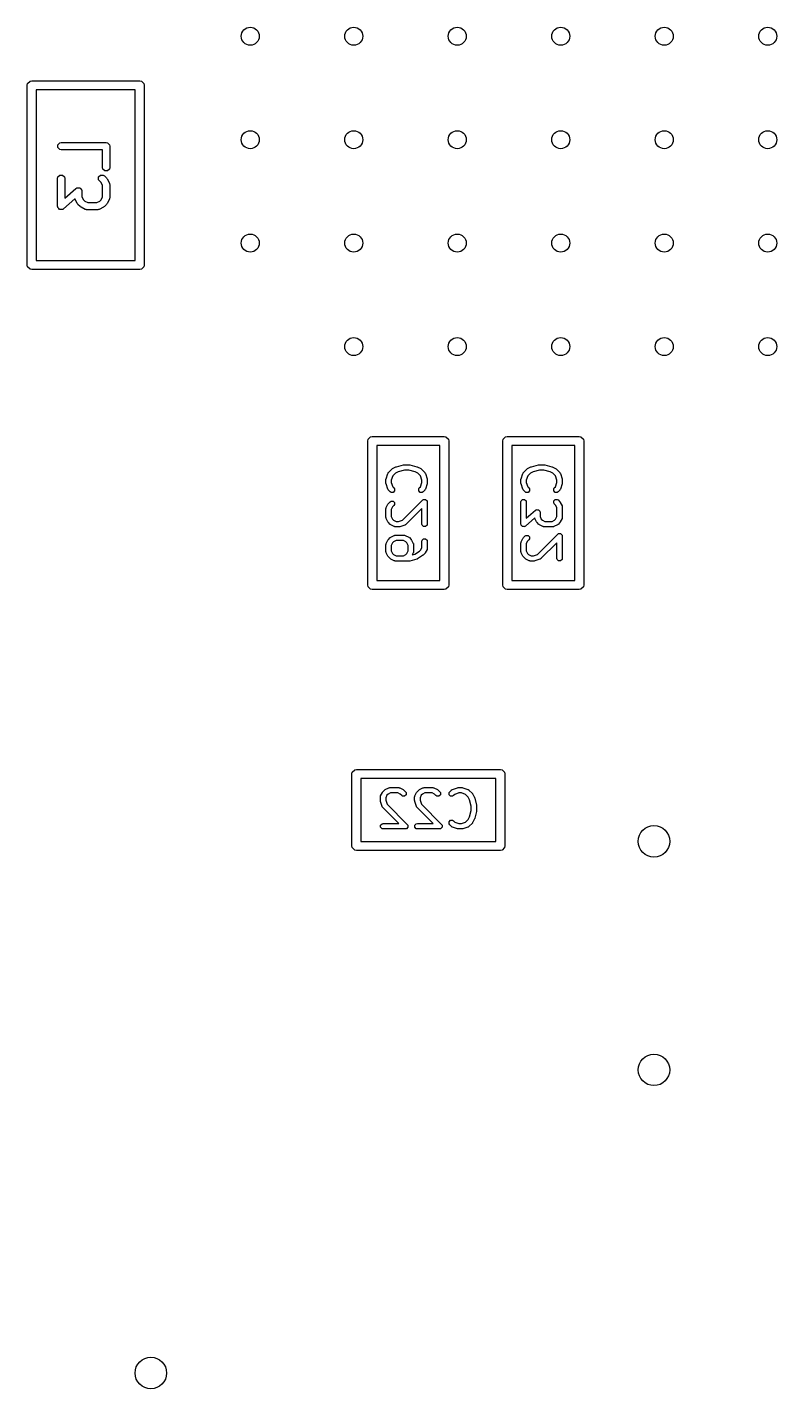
# Model space of a CAD drawing. Extents: x 2.52 to 5.05, y -5.23 to -2.7.
# Drawn here: x 3.416 to 3.744, y -4.592 to -3.996 of the extents above; entities that cross this region are included whole.
import ezdxf

# ---------------------------------------------------------------- set-up
doc = ezdxf.new("R2010")
doc.units = 0
doc.header["$MEASUREMENT"] = 0
doc.layers.add('BLACK', color=7, linetype='CONTINUOUS')

msp = doc.modelspace()

# ---------------------------------------------------------------- linework, layer by layer
at = {"layer": 'BLACK', "linetype": 'CONTINUOUS'}
for p, q in [((3.41601, -4.02143), (3.41616, -4.02068)), ((3.41601, -4.10017), (3.41601, -4.02143)), ((3.41616, -4.02068), (3.41722, -4.01961)), ((3.41722, -4.01961), (3.41798, -4.01946)), ((3.41798, -4.01946), (3.46522, -4.01946)), ((3.46522, -4.01946), (3.46598, -4.01961)), ((3.46598, -4.01961), (3.46704, -4.02068)), ((3.46704, -4.02068), (3.46719, -4.02143)), ((3.46719, -4.02143), (3.46719, -4.10017)), ((3.41995, -4.0234), (3.41995, -4.0982)), ((3.46325, -4.0234), (3.41995, -4.0234)), ((3.46325, -4.0982), (3.46325, -4.0234)), ((3.4294, -4.04754), (3.43026, -4.04669)), ((3.4294, -4.04875), (3.4294, -4.04754)), ((3.43026, -4.0496), (3.4294, -4.04875)), ((3.43026, -4.04669), (3.43086, -4.04657)), ((3.43086, -4.04972), (3.43026, -4.0496)), ((3.43086, -4.04657), (3.45054, -4.04657)), ((3.44897, -4.04972), (3.43086, -4.04972)), ((3.44897, -4.05752), (3.44897, -4.04972)), ((3.45054, -4.04657), (3.45115, -4.04669)), ((3.45115, -4.04669), (3.452, -4.04754)), ((3.452, -4.04754), (3.45212, -4.04815)), ((3.45212, -4.04815), (3.45212, -4.05752)), ((3.44909, -4.05812), (3.44897, -4.05752)), ((3.45212, -4.05752), (3.452, -4.05812)), ((3.42928, -4.06221), (3.4294, -4.0616)), ((3.42928, -4.07439), (3.42928, -4.06221)), ((3.4294, -4.0616), (3.43026, -4.06075)), ((3.43026, -4.06075), (3.43146, -4.06075)), ((3.43146, -4.06075), (3.43231, -4.0616)), ((3.43231, -4.0616), (3.43243, -4.06221)), ((3.43243, -4.06221), (3.43243, -4.07092)), ((3.44721, -4.0616), (3.44807, -4.06075)), ((3.44721, -4.06281), (3.44721, -4.0616)), ((3.44755, -4.06332), (3.44721, -4.06281)), ((3.44831, -4.06408), (3.44755, -4.06332)), ((3.44807, -4.06075), (3.44927, -4.06075)), ((3.44994, -4.05897), (3.44909, -4.05812)), ((3.44927, -4.06075), (3.44978, -4.06109)), ((3.44978, -4.06109), (3.45072, -4.06203)), ((3.45115, -4.05897), (3.44994, -4.05897)), ((3.45072, -4.06203), (3.45086, -4.06224)), ((3.45086, -4.06224), (3.45101, -4.06244)), ((3.45101, -4.06244), (3.45195, -4.06431)), ((3.452, -4.05812), (3.45115, -4.05897)), ((3.43243, -4.07092), (3.43732, -4.06665)), ((3.43732, -4.06665), (3.43771, -4.06642)), ((3.43771, -4.06642), (3.43775, -4.06638)), ((3.43775, -4.06638), (3.43779, -4.06638)), ((3.43779, -4.06638), (3.43785, -4.06634)), ((3.43785, -4.06634), (3.43841, -4.06638)), ((3.43841, -4.06638), (3.43896, -4.06638)), ((3.43896, -4.06638), (3.439, -4.06642)), ((3.439, -4.06642), (3.43905, -4.06642)), ((3.43905, -4.06642), (3.43942, -4.06684)), ((3.43942, -4.06684), (3.43981, -4.06723)), ((3.43981, -4.06723), (3.43983, -4.0673)), ((3.43983, -4.0673), (3.43985, -4.06733)), ((3.43985, -4.06733), (3.43984, -4.06739)), ((3.43984, -4.06739), (3.43993, -4.06783)), ((3.43993, -4.06783), (3.43993, -4.07027)), ((3.44897, -4.06539), (3.44831, -4.06408)), ((3.44897, -4.07027), (3.44897, -4.06539)), ((3.45195, -4.06431), (3.45197, -4.06439)), ((3.45197, -4.06439), (3.452, -4.06442)), ((3.452, -4.06442), (3.45205, -4.06466)), ((3.45205, -4.06466), (3.45211, -4.06491)), ((3.45211, -4.06491), (3.4521, -4.06494)), ((3.4521, -4.06494), (3.45212, -4.06502)), ((3.45212, -4.06502), (3.45212, -4.07064)), ((3.42937, -4.07483), (3.42928, -4.07439)), ((3.42937, -4.0749), (3.42937, -4.07483)), ((3.42939, -4.07492), (3.42937, -4.0749)), ((3.4294, -4.07499), (3.42939, -4.07492)), ((3.42979, -4.07539), (3.4294, -4.07499)), ((3.43016, -4.0758), (3.42979, -4.07539)), ((3.43189, -4.07558), (3.43151, -4.0758)), ((3.43689, -4.0712), (3.43189, -4.07558)), ((3.4369, -4.07125), (3.43689, -4.0712)), ((3.43693, -4.07127), (3.4369, -4.07125)), ((3.43695, -4.07135), (3.43693, -4.07127)), ((3.43789, -4.07322), (3.43695, -4.07135)), ((3.43804, -4.07342), (3.43789, -4.07322)), ((3.43818, -4.07363), (3.43804, -4.07342)), ((3.43912, -4.07457), (3.43818, -4.07363)), ((3.43933, -4.07471), (3.43912, -4.07457)), ((3.43953, -4.07486), (3.43933, -4.07471)), ((3.4414, -4.0758), (3.43953, -4.07486)), ((3.43993, -4.07027), (3.44059, -4.07158)), ((3.44059, -4.07158), (3.44116, -4.07216)), ((3.44116, -4.07216), (3.44248, -4.07282)), ((3.44248, -4.07282), (3.44642, -4.07282)), ((3.44642, -4.07282), (3.44774, -4.07216)), ((3.44937, -4.07486), (3.4475, -4.0758)), ((3.44774, -4.07216), (3.44831, -4.07158)), ((3.44831, -4.07158), (3.44897, -4.07027)), ((3.44957, -4.07471), (3.44937, -4.07486)), ((3.44978, -4.07457), (3.44957, -4.07471)), ((3.45072, -4.07363), (3.44978, -4.07457)), ((3.45086, -4.07342), (3.45072, -4.07363)), ((3.45101, -4.07322), (3.45086, -4.07342)), ((3.45195, -4.07135), (3.45101, -4.07322)), ((3.45197, -4.07127), (3.45195, -4.07135)), ((3.452, -4.07125), (3.45197, -4.07127)), ((3.45205, -4.071), (3.452, -4.07125)), ((3.45211, -4.07075), (3.45205, -4.071)), ((3.45212, -4.07064), (3.4521, -4.07072)), ((3.4521, -4.07072), (3.45211, -4.07075)), ((3.43022, -4.07581), (3.43016, -4.0758)), ((3.43026, -4.07585), (3.43022, -4.07581)), ((3.43081, -4.07585), (3.43026, -4.07585)), ((3.43136, -4.07588), (3.43081, -4.07585)), ((3.43143, -4.07585), (3.43136, -4.07588)), ((3.43146, -4.07585), (3.43143, -4.07585)), ((3.43151, -4.0758), (3.43146, -4.07585)), ((3.44148, -4.07582), (3.4414, -4.0758)), ((3.4415, -4.07585), (3.44148, -4.07582)), ((3.44175, -4.0759), (3.4415, -4.07585)), ((3.44199, -4.07596), (3.44175, -4.0759)), ((3.44203, -4.07595), (3.44199, -4.07596)), ((3.44211, -4.07597), (3.44203, -4.07595)), ((3.44679, -4.07597), (3.44211, -4.07597)), ((3.44687, -4.07595), (3.44679, -4.07597)), ((3.44691, -4.07596), (3.44687, -4.07595)), ((3.44715, -4.0759), (3.44691, -4.07596)), ((3.4474, -4.07585), (3.44715, -4.0759)), ((3.44742, -4.07582), (3.4474, -4.07585)), ((3.4475, -4.0758), (3.44742, -4.07582)), ((3.41995, -4.0982), (3.46325, -4.0982)), ((3.41616, -4.10092), (3.41601, -4.10017)), ((3.41722, -4.10199), (3.41616, -4.10092)), ((3.41798, -4.10214), (3.41722, -4.10199)), ((3.46522, -4.10214), (3.41798, -4.10214)), ((3.46598, -4.10199), (3.46522, -4.10214)), ((3.46704, -4.10092), (3.46598, -4.10199)), ((3.46719, -4.10017), (3.46704, -4.10092)), ((3.56496, -4.17717), (3.56511, -4.17641)), ((3.56511, -4.17641), (3.56618, -4.17535)), ((3.56618, -4.17535), (3.56693, -4.1752)), ((3.56693, -4.1752), (3.59843, -4.1752)), ((3.59843, -4.1752), (3.59918, -4.17535)), ((3.59918, -4.17535), (3.60024, -4.17641)), ((3.60024, -4.17641), (3.60039, -4.17717)), ((3.62402, -4.17717), (3.62417, -4.17641)), ((3.62417, -4.17641), (3.62523, -4.17535)), ((3.62523, -4.17535), (3.62598, -4.1752)), ((3.62598, -4.1752), (3.65748, -4.1752)), ((3.65748, -4.1752), (3.65823, -4.17535)), ((3.65823, -4.17535), (3.6593, -4.17641)), ((3.6593, -4.17641), (3.65945, -4.17717)), ((3.56496, -4.24016), (3.56496, -4.17717)), ((3.5689, -4.17913), (3.5689, -4.23819)), ((3.59646, -4.17913), (3.5689, -4.17913)), ((3.59646, -4.23819), (3.59646, -4.17913)), ((3.60039, -4.17717), (3.60039, -4.24016)), ((3.62402, -4.24016), (3.62402, -4.17717)), ((3.62795, -4.17913), (3.62795, -4.23819)), ((3.65551, -4.17913), (3.62795, -4.17913)), ((3.65551, -4.23819), (3.65551, -4.17913)), ((3.65945, -4.17717), (3.65945, -4.24016)), ((3.57581, -4.18923), (3.57731, -4.18848)), ((3.57731, -4.18848), (3.57744, -4.18845)), ((3.57744, -4.18845), (3.57755, -4.18839)), ((3.57755, -4.18839), (3.58055, -4.18764)), ((3.58055, -4.18764), (3.5807, -4.18764)), ((3.5807, -4.18764), (3.58084, -4.18761)), ((3.58084, -4.18761), (3.58309, -4.18761)), ((3.58309, -4.18761), (3.58323, -4.18764)), ((3.58323, -4.18764), (3.58338, -4.18764)), ((3.58338, -4.18764), (3.58638, -4.18839)), ((3.58638, -4.18839), (3.58649, -4.18845)), ((3.58649, -4.18845), (3.58662, -4.18848)), ((3.58662, -4.18848), (3.58812, -4.18923)), ((3.63487, -4.18923), (3.63637, -4.18848)), ((3.63637, -4.18848), (3.63649, -4.18845)), ((3.63649, -4.18845), (3.63661, -4.18839)), ((3.63661, -4.18839), (3.63961, -4.18764)), ((3.63961, -4.18764), (3.63975, -4.18764)), ((3.63975, -4.18764), (3.6399, -4.18761)), ((3.6399, -4.18761), (3.64215, -4.18761)), ((3.64215, -4.18761), (3.64229, -4.18764)), ((3.64229, -4.18764), (3.64243, -4.18764)), ((3.64243, -4.18764), (3.64543, -4.18839)), ((3.64543, -4.18839), (3.64555, -4.18845)), ((3.64555, -4.18845), (3.64567, -4.18848)), ((3.64567, -4.18848), (3.64717, -4.18923)), ((3.57291, -4.19404), (3.57295, -4.19385)), ((3.57291, -4.19554), (3.57291, -4.19404)), ((3.57295, -4.19385), (3.57297, -4.19366)), ((3.57297, -4.19366), (3.57372, -4.19142)), ((3.57372, -4.19142), (3.57375, -4.19136)), ((3.57375, -4.19134), (3.57386, -4.19118)), ((3.57375, -4.19136), (3.57375, -4.19134)), ((3.57386, -4.19118), (3.57395, -4.19101)), ((3.57395, -4.19101), (3.57397, -4.191)), ((3.57397, -4.191), (3.57401, -4.19095)), ((3.57401, -4.19095), (3.57551, -4.18945)), ((3.57587, -4.19243), (3.57527, -4.19423)), ((3.57527, -4.19423), (3.57527, -4.19535)), ((3.57551, -4.18945), (3.57566, -4.18935)), ((3.57566, -4.18935), (3.57581, -4.18923)), ((3.57704, -4.19126), (3.57587, -4.19243)), ((3.57825, -4.19065), (3.57704, -4.19126)), ((3.58099, -4.18997), (3.57825, -4.19065)), ((3.58295, -4.18997), (3.58099, -4.18997)), ((3.58568, -4.19065), (3.58295, -4.18997)), ((3.58689, -4.19126), (3.58568, -4.19065)), ((3.58806, -4.19243), (3.58689, -4.19126)), ((3.58866, -4.19423), (3.58806, -4.19243)), ((3.58812, -4.18923), (3.58827, -4.18935)), ((3.58827, -4.18935), (3.58843, -4.18945)), ((3.58843, -4.18945), (3.58992, -4.19095)), ((3.58866, -4.19535), (3.58866, -4.19423)), ((3.58992, -4.19095), (3.58996, -4.191)), ((3.58996, -4.191), (3.58998, -4.19101)), ((3.58998, -4.19101), (3.59008, -4.19118)), ((3.59008, -4.19118), (3.59018, -4.19134)), ((3.59018, -4.19134), (3.59018, -4.19136)), ((3.59018, -4.19136), (3.59021, -4.19142)), ((3.59021, -4.19142), (3.59096, -4.19366)), ((3.59096, -4.19366), (3.59098, -4.19385)), ((3.59098, -4.19385), (3.59102, -4.19404)), ((3.59102, -4.19404), (3.59102, -4.19554)), ((3.63197, -4.19404), (3.632, -4.19385)), ((3.63197, -4.19554), (3.63197, -4.19404)), ((3.632, -4.19385), (3.63203, -4.19366)), ((3.63203, -4.19366), (3.63278, -4.19142)), ((3.63278, -4.19142), (3.63281, -4.19136)), ((3.63281, -4.19134), (3.63291, -4.19118)), ((3.63281, -4.19136), (3.63281, -4.19134)), ((3.63291, -4.19118), (3.633, -4.19101)), ((3.633, -4.19101), (3.63303, -4.191)), ((3.63303, -4.191), (3.63306, -4.19095)), ((3.63306, -4.19095), (3.63456, -4.18945)), ((3.63493, -4.19243), (3.63433, -4.19423)), ((3.63433, -4.19423), (3.63433, -4.19535)), ((3.63456, -4.18945), (3.63472, -4.18935)), ((3.63472, -4.18935), (3.63487, -4.18923)), ((3.6361, -4.19126), (3.63493, -4.19243)), ((3.63731, -4.19065), (3.6361, -4.19126)), ((3.64004, -4.18997), (3.63731, -4.19065)), ((3.642, -4.18997), (3.64004, -4.18997)), ((3.64473, -4.19065), (3.642, -4.18997)), ((3.64595, -4.19126), (3.64473, -4.19065)), ((3.64711, -4.19243), (3.64595, -4.19126)), ((3.64771, -4.19423), (3.64711, -4.19243)), ((3.64717, -4.18923), (3.64732, -4.18935)), ((3.64732, -4.18935), (3.64748, -4.18945)), ((3.64748, -4.18945), (3.64898, -4.19095)), ((3.64771, -4.19535), (3.64771, -4.19423)), ((3.64898, -4.19095), (3.64901, -4.191)), ((3.64901, -4.191), (3.64904, -4.19101)), ((3.64904, -4.19101), (3.64913, -4.19118)), ((3.64913, -4.19118), (3.64924, -4.19134)), ((3.64924, -4.19134), (3.64924, -4.19136)), ((3.64924, -4.19136), (3.64927, -4.19142)), ((3.64927, -4.19142), (3.65002, -4.19366)), ((3.65002, -4.19366), (3.65004, -4.19385)), ((3.65004, -4.19385), (3.65008, -4.19404)), ((3.65008, -4.19404), (3.65008, -4.19554)), ((3.57295, -4.19572), (3.57291, -4.19554)), ((3.57297, -4.19591), (3.57295, -4.19572)), ((3.57372, -4.19816), (3.57297, -4.19591)), ((3.57375, -4.19821), (3.57372, -4.19816)), ((3.57375, -4.19824), (3.57375, -4.19821)), ((3.57386, -4.1984), (3.57375, -4.19824)), ((3.57395, -4.19856), (3.57386, -4.1984)), ((3.57397, -4.19857), (3.57395, -4.19856)), ((3.57401, -4.19862), (3.57397, -4.19857)), ((3.57476, -4.19937), (3.57401, -4.19862)), ((3.57514, -4.19963), (3.57476, -4.19937)), ((3.57604, -4.19963), (3.57514, -4.19963)), ((3.57527, -4.19535), (3.57587, -4.19715)), ((3.57587, -4.19715), (3.57643, -4.1977)), ((3.57668, -4.19899), (3.57604, -4.19963)), ((3.57643, -4.1977), (3.57668, -4.19809)), ((3.57668, -4.19809), (3.57668, -4.19899)), ((3.58725, -4.19809), (3.5875, -4.1977)), ((3.58725, -4.19899), (3.58725, -4.19809)), ((3.58789, -4.19963), (3.58725, -4.19899)), ((3.5875, -4.1977), (3.58806, -4.19715)), ((3.58879, -4.19963), (3.58789, -4.19963)), ((3.58806, -4.19715), (3.58866, -4.19535)), ((3.58918, -4.19937), (3.58879, -4.19963)), ((3.58992, -4.19862), (3.58918, -4.19937)), ((3.58996, -4.19857), (3.58992, -4.19862)), ((3.58998, -4.19856), (3.58996, -4.19857)), ((3.59008, -4.1984), (3.58998, -4.19856)), ((3.59018, -4.19824), (3.59008, -4.1984)), ((3.59021, -4.19816), (3.59018, -4.19821)), ((3.59018, -4.19821), (3.59018, -4.19824)), ((3.59096, -4.19591), (3.59021, -4.19816)), ((3.59098, -4.19572), (3.59096, -4.19591)), ((3.59102, -4.19554), (3.59098, -4.19572)), ((3.632, -4.19572), (3.63197, -4.19554)), ((3.63203, -4.19591), (3.632, -4.19572)), ((3.63278, -4.19816), (3.63203, -4.19591)), ((3.63281, -4.19821), (3.63278, -4.19816)), ((3.63281, -4.19824), (3.63281, -4.19821)), ((3.63291, -4.1984), (3.63281, -4.19824)), ((3.633, -4.19856), (3.63291, -4.1984)), ((3.63303, -4.19857), (3.633, -4.19856)), ((3.63306, -4.19862), (3.63303, -4.19857)), ((3.63381, -4.19937), (3.63306, -4.19862)), ((3.63419, -4.19963), (3.63381, -4.19937)), ((3.6351, -4.19963), (3.63419, -4.19963)), ((3.63433, -4.19535), (3.63493, -4.19715)), ((3.63493, -4.19715), (3.63548, -4.1977)), ((3.63574, -4.19899), (3.6351, -4.19963)), ((3.63548, -4.1977), (3.63574, -4.19809)), ((3.63574, -4.19809), (3.63574, -4.19899)), ((3.6463, -4.19809), (3.64656, -4.1977)), ((3.6463, -4.19899), (3.6463, -4.19809)), ((3.64694, -4.19963), (3.6463, -4.19899)), ((3.64656, -4.1977), (3.64711, -4.19715)), ((3.64785, -4.19963), (3.64694, -4.19963)), ((3.64711, -4.19715), (3.64771, -4.19535)), ((3.64823, -4.19937), (3.64785, -4.19963)), ((3.64898, -4.19862), (3.64823, -4.19937)), ((3.64901, -4.19857), (3.64898, -4.19862)), ((3.64904, -4.19856), (3.64901, -4.19857)), ((3.64913, -4.1984), (3.64904, -4.19856)), ((3.64924, -4.19824), (3.64913, -4.1984)), ((3.64927, -4.19816), (3.64924, -4.19821)), ((3.64924, -4.19821), (3.64924, -4.19824)), ((3.65002, -4.19591), (3.64927, -4.19816)), ((3.65004, -4.19572), (3.65002, -4.19591)), ((3.65008, -4.19554), (3.65004, -4.19572)), ((3.57291, -4.2067), (3.57296, -4.20652)), ((3.57292, -4.20673), (3.57291, -4.2067)), ((3.57291, -4.20679), (3.57292, -4.20673)), ((3.57291, -4.21054), (3.57291, -4.20679)), ((3.57296, -4.20652), (3.573, -4.20633)), ((3.573, -4.20633), (3.57302, -4.20632)), ((3.57302, -4.20632), (3.57304, -4.20626)), ((3.57304, -4.20626), (3.57379, -4.20476)), ((3.57379, -4.20476), (3.5739, -4.20461)), ((3.5739, -4.20461), (3.57401, -4.20445)), ((3.57401, -4.20445), (3.57476, -4.2037)), ((3.57476, -4.2037), (3.57514, -4.20345)), ((3.57514, -4.20345), (3.57604, -4.20345)), ((3.57581, -4.20599), (3.57527, -4.20707)), ((3.57643, -4.20537), (3.57581, -4.20599)), ((3.57604, -4.20345), (3.57668, -4.20408)), ((3.57668, -4.20499), (3.57643, -4.20537)), ((3.57668, -4.20408), (3.57668, -4.20499)), ((3.5802, -4.21175), (3.589, -4.20295)), ((3.58866, -4.20664), (3.58168, -4.21362)), ((3.58866, -4.21354), (3.58866, -4.20664)), ((3.589, -4.20295), (3.58939, -4.2027)), ((3.58939, -4.2027), (3.58939, -4.2027)), ((3.58939, -4.2027), (3.58939, -4.2027)), ((3.58939, -4.2027), (3.59029, -4.2027)), ((3.59029, -4.2027), (3.59093, -4.20334)), ((3.59029, -4.2027), (3.59029, -4.2027)), ((3.59093, -4.20334), (3.59102, -4.20379)), ((3.59102, -4.20379), (3.59102, -4.21354)), ((3.63197, -4.20379), (3.63206, -4.20334)), ((3.63197, -4.21354), (3.63197, -4.20379)), ((3.63206, -4.20334), (3.63269, -4.2027)), ((3.63269, -4.2027), (3.6336, -4.2027)), ((3.6336, -4.2027), (3.63424, -4.20334)), ((3.63424, -4.20334), (3.63433, -4.20379)), ((3.63433, -4.20379), (3.63433, -4.21093)), ((3.6463, -4.20334), (3.64694, -4.2027)), ((3.6463, -4.20424), (3.6463, -4.20334)), ((3.64656, -4.20462), (3.6463, -4.20424)), ((3.64717, -4.20524), (3.64656, -4.20462)), ((3.64694, -4.2027), (3.64785, -4.2027)), ((3.64771, -4.20632), (3.64717, -4.20524)), ((3.64771, -4.21026), (3.64771, -4.20632)), ((3.64785, -4.2027), (3.64823, -4.20295)), ((3.64823, -4.20295), (3.64898, -4.2037)), ((3.64898, -4.2037), (3.64909, -4.20386)), ((3.64909, -4.20386), (3.6492, -4.20401)), ((3.6492, -4.20401), (3.64995, -4.20551)), ((3.64995, -4.20551), (3.64997, -4.20557)), ((3.64997, -4.20557), (3.64999, -4.20558)), ((3.64999, -4.20558), (3.65002, -4.20577)), ((3.65002, -4.20577), (3.65007, -4.20595)), ((3.65007, -4.20595), (3.65006, -4.20598)), ((3.65006, -4.20598), (3.65008, -4.20604)), ((3.65008, -4.20604), (3.65008, -4.21054)), ((3.57292, -4.21059), (3.57291, -4.21054)), ((3.57291, -4.21062), (3.57292, -4.21059)), ((3.57296, -4.2108), (3.57291, -4.21062)), ((3.573, -4.21099), (3.57296, -4.2108)), ((3.57302, -4.21101), (3.573, -4.21099)), ((3.57304, -4.21106), (3.57302, -4.21101)), ((3.57379, -4.21256), (3.57304, -4.21106)), ((3.5739, -4.21271), (3.57379, -4.21256)), ((3.57401, -4.21287), (3.5739, -4.21271)), ((3.57527, -4.20707), (3.57527, -4.21026)), ((3.57527, -4.21026), (3.57581, -4.21134)), ((3.57581, -4.21134), (3.57629, -4.21182)), ((3.57629, -4.21182), (3.57737, -4.21235)), ((3.57737, -4.21235), (3.5784, -4.21235)), ((3.5784, -4.21235), (3.5802, -4.21175)), ((3.63802, -4.21084), (3.63392, -4.21442)), ((3.63433, -4.21093), (3.63837, -4.2074)), ((3.63805, -4.21099), (3.63802, -4.21084)), ((3.63807, -4.21101), (3.63805, -4.21099)), ((3.63809, -4.21106), (3.63807, -4.21101)), ((3.63884, -4.21256), (3.63809, -4.21106)), ((3.63837, -4.2074), (3.63866, -4.20723)), ((3.63866, -4.20723), (3.63869, -4.2072)), ((3.63869, -4.2072), (3.63872, -4.2072)), ((3.63872, -4.2072), (3.63877, -4.20717)), ((3.63877, -4.20717), (3.63918, -4.2072)), ((3.63896, -4.21271), (3.63884, -4.21256)), ((3.63906, -4.21287), (3.63896, -4.21271)), ((3.63918, -4.2072), (3.6396, -4.2072)), ((3.6396, -4.2072), (3.63963, -4.20722)), ((3.63963, -4.20722), (3.63967, -4.20723)), ((3.63967, -4.20723), (3.63994, -4.20754)), ((3.63994, -4.20754), (3.64024, -4.20783)), ((3.64024, -4.20783), (3.64025, -4.20789)), ((3.64025, -4.20789), (3.64026, -4.20791)), ((3.64026, -4.20791), (3.64026, -4.20796)), ((3.64026, -4.20796), (3.64033, -4.20829)), ((3.64033, -4.20829), (3.64033, -4.21026)), ((3.64033, -4.21026), (3.64087, -4.21134)), ((3.64087, -4.21134), (3.64135, -4.21182)), ((3.64135, -4.21182), (3.64242, -4.21235)), ((3.64242, -4.21235), (3.64562, -4.21235)), ((3.64562, -4.21235), (3.6467, -4.21182)), ((3.6467, -4.21182), (3.64717, -4.21134)), ((3.64717, -4.21134), (3.64771, -4.21026)), ((3.64909, -4.21271), (3.64898, -4.21287)), ((3.6492, -4.21256), (3.64909, -4.21271)), ((3.64995, -4.21106), (3.6492, -4.21256)), ((3.64997, -4.21101), (3.64995, -4.21106)), ((3.64999, -4.21099), (3.64997, -4.21101)), ((3.65002, -4.2108), (3.64999, -4.21099)), ((3.65007, -4.21062), (3.65002, -4.2108)), ((3.65008, -4.21054), (3.65006, -4.21059)), ((3.65006, -4.21059), (3.65007, -4.21062)), ((3.57476, -4.21362), (3.57401, -4.21287)), ((3.57491, -4.21373), (3.57476, -4.21362)), ((3.57506, -4.21384), (3.57491, -4.21373)), ((3.57656, -4.21459), (3.57506, -4.21384)), ((3.57506, -4.21923), (3.57656, -4.21848)), ((3.57662, -4.21461), (3.57656, -4.21459)), ((3.57656, -4.21848), (3.57662, -4.21846)), ((3.57664, -4.21463), (3.57662, -4.21461)), ((3.57662, -4.21846), (3.57664, -4.21844)), ((3.57683, -4.21466), (3.57664, -4.21463)), ((3.57664, -4.21844), (3.57682, -4.21841)), ((3.57682, -4.21841), (3.57701, -4.21836)), ((3.57701, -4.21471), (3.57683, -4.21466)), ((3.57703, -4.21471), (3.57701, -4.21471)), ((3.57701, -4.21836), (3.57703, -4.21837)), ((3.57709, -4.21472), (3.57703, -4.21471)), ((3.57703, -4.21837), (3.57709, -4.21835)), ((3.57859, -4.21472), (3.57709, -4.21472)), ((3.57709, -4.21835), (3.58084, -4.21835)), ((3.57878, -4.21468), (3.57859, -4.21472)), ((3.57896, -4.21466), (3.57878, -4.21468)), ((3.58121, -4.21391), (3.57896, -4.21466)), ((3.58084, -4.21835), (3.5809, -4.21837)), ((3.5809, -4.21837), (3.58092, -4.21836)), ((3.58092, -4.21836), (3.58111, -4.21841)), ((3.58111, -4.21841), (3.58129, -4.21844)), ((3.58127, -4.21388), (3.58121, -4.21391)), ((3.58129, -4.21388), (3.58127, -4.21388)), ((3.58145, -4.21377), (3.58129, -4.21388)), ((3.58129, -4.21844), (3.58131, -4.21846)), ((3.58131, -4.21846), (3.58137, -4.21848)), ((3.58137, -4.21848), (3.58287, -4.21923)), ((3.58161, -4.21368), (3.58145, -4.21377)), ((3.58163, -4.21365), (3.58161, -4.21368)), ((3.58168, -4.21362), (3.58163, -4.21365)), ((3.58875, -4.21399), (3.58866, -4.21354)), ((3.58939, -4.21463), (3.58875, -4.21399)), ((3.59029, -4.21463), (3.58939, -4.21463)), ((3.59093, -4.21399), (3.59029, -4.21463)), ((3.59102, -4.21354), (3.59093, -4.21399)), ((3.63203, -4.21387), (3.63197, -4.21354)), ((3.63203, -4.21391), (3.63203, -4.21387)), ((3.63204, -4.21393), (3.63203, -4.21391)), ((3.63206, -4.21399), (3.63204, -4.21393)), ((3.63235, -4.21428), (3.63206, -4.21399)), ((3.63262, -4.21459), (3.63235, -4.21428)), ((3.63266, -4.2146), (3.63262, -4.21459)), ((3.63269, -4.21463), (3.63266, -4.2146)), ((3.63311, -4.21463), (3.63269, -4.21463)), ((3.63306, -4.21945), (3.63381, -4.2187)), ((3.63353, -4.21465), (3.63311, -4.21463)), ((3.63357, -4.21463), (3.63353, -4.21465)), ((3.6336, -4.21463), (3.63357, -4.21463)), ((3.63363, -4.21459), (3.6336, -4.21463)), ((3.63392, -4.21442), (3.63363, -4.21459)), ((3.63381, -4.2187), (3.63419, -4.21844)), ((3.63419, -4.21844), (3.6351, -4.21844)), ((3.6351, -4.21844), (3.63574, -4.21908)), ((3.63981, -4.21362), (3.63906, -4.21287)), ((3.63926, -4.22675), (3.64806, -4.21795)), ((3.63997, -4.21373), (3.63981, -4.21362)), ((3.64012, -4.21384), (3.63997, -4.21373)), ((3.64162, -4.21459), (3.64012, -4.21384)), ((3.64167, -4.21461), (3.64162, -4.21459)), ((3.64169, -4.21463), (3.64167, -4.21461)), ((3.64188, -4.21466), (3.64169, -4.21463)), ((3.64206, -4.21471), (3.64188, -4.21466)), ((3.64209, -4.21471), (3.64206, -4.21471)), ((3.64215, -4.21472), (3.64209, -4.21471)), ((3.6459, -4.21472), (3.64215, -4.21472)), ((3.64595, -4.21471), (3.6459, -4.21472)), ((3.64598, -4.21471), (3.64595, -4.21471)), ((3.64616, -4.21466), (3.64598, -4.21471)), ((3.64635, -4.21463), (3.64616, -4.21466)), ((3.64637, -4.21461), (3.64635, -4.21463)), ((3.64642, -4.21459), (3.64637, -4.21461)), ((3.64792, -4.21384), (3.64642, -4.21459)), ((3.64807, -4.21373), (3.64792, -4.21384)), ((3.64806, -4.21795), (3.64844, -4.21769)), ((3.64823, -4.21362), (3.64807, -4.21373)), ((3.64898, -4.21287), (3.64823, -4.21362)), ((3.64844, -4.21769), (3.64844, -4.21769)), ((3.64844, -4.21769), (3.64844, -4.21769)), ((3.64844, -4.21769), (3.64935, -4.21769)), ((3.64935, -4.21769), (3.64999, -4.21833)), ((3.64935, -4.21769), (3.64935, -4.21769)), ((3.64999, -4.21833), (3.65008, -4.21879)), ((3.57291, -4.22245), (3.57296, -4.22227)), ((3.57292, -4.22248), (3.57291, -4.22245)), ((3.57291, -4.22253), (3.57292, -4.22248)), ((3.57291, -4.22553), (3.57291, -4.22253)), ((3.57296, -4.22227), (3.573, -4.22208)), ((3.573, -4.22208), (3.57302, -4.22206)), ((3.57302, -4.22206), (3.57304, -4.22201)), ((3.57304, -4.22201), (3.57379, -4.22051)), ((3.57379, -4.22051), (3.5739, -4.22036)), ((3.5739, -4.22036), (3.57401, -4.2202)), ((3.57401, -4.2202), (3.57476, -4.21945)), ((3.57476, -4.21945), (3.57491, -4.21934)), ((3.57491, -4.21934), (3.57506, -4.21923)), ((3.57581, -4.22173), (3.57527, -4.22281)), ((3.57527, -4.22281), (3.57527, -4.22526)), ((3.57629, -4.22126), (3.57581, -4.22173)), ((3.57737, -4.22072), (3.57629, -4.22126)), ((3.58056, -4.22072), (3.57737, -4.22072)), ((3.58164, -4.22126), (3.58056, -4.22072)), ((3.58212, -4.22173), (3.58164, -4.22126)), ((3.58266, -4.22281), (3.58212, -4.22173)), ((3.58266, -4.22526), (3.58266, -4.22281)), ((3.58287, -4.21923), (3.58302, -4.21934)), ((3.58302, -4.21934), (3.58318, -4.21945)), ((3.58318, -4.21945), (3.58393, -4.2202)), ((3.58393, -4.2202), (3.58403, -4.22036)), ((3.58403, -4.22036), (3.58415, -4.22051)), ((3.58415, -4.22051), (3.5849, -4.22201)), ((3.5849, -4.22201), (3.58491, -4.22206)), ((3.58491, -4.22206), (3.58493, -4.22208)), ((3.58493, -4.22208), (3.58497, -4.22227)), ((3.58497, -4.22227), (3.58502, -4.22245)), ((3.58502, -4.22245), (3.58501, -4.22248)), ((3.58501, -4.22248), (3.58502, -4.22253)), ((3.58502, -4.22253), (3.58502, -4.22553)), ((3.58812, -4.22483), (3.58866, -4.22376)), ((3.58866, -4.22103), (3.58875, -4.22058)), ((3.58866, -4.22376), (3.58866, -4.22103)), ((3.58875, -4.22058), (3.58939, -4.21994)), ((3.58939, -4.21994), (3.59029, -4.21994)), ((3.5909, -4.22456), (3.59015, -4.22606)), ((3.59029, -4.21994), (3.59093, -4.22058)), ((3.59091, -4.22451), (3.5909, -4.22456)), ((3.59093, -4.22449), (3.59091, -4.22451)), ((3.59093, -4.22058), (3.59102, -4.22103)), ((3.59097, -4.2243), (3.59093, -4.22449)), ((3.59102, -4.22412), (3.59097, -4.2243)), ((3.59102, -4.22403), (3.59101, -4.22409)), ((3.59101, -4.22409), (3.59102, -4.22412)), ((3.59102, -4.22103), (3.59102, -4.22403)), ((3.63197, -4.2217), (3.63202, -4.22152)), ((3.63198, -4.22173), (3.63197, -4.2217)), ((3.63197, -4.22178), (3.63198, -4.22173)), ((3.63197, -4.22553), (3.63197, -4.22178)), ((3.63202, -4.22152), (3.63206, -4.22133)), ((3.63206, -4.22133), (3.63207, -4.22131)), ((3.63207, -4.22131), (3.63209, -4.22126)), ((3.63209, -4.22126), (3.63284, -4.21976)), ((3.63284, -4.21976), (3.63296, -4.21961)), ((3.63296, -4.21961), (3.63306, -4.21945)), ((3.63487, -4.22098), (3.63433, -4.22206)), ((3.63433, -4.22206), (3.63433, -4.22526)), ((3.63548, -4.22037), (3.63487, -4.22098)), ((3.63574, -4.21999), (3.63548, -4.22037)), ((3.63574, -4.21908), (3.63574, -4.21999)), ((3.64771, -4.22164), (3.64073, -4.22862)), ((3.64771, -4.22853), (3.64771, -4.22164)), ((3.65008, -4.21879), (3.65008, -4.22853)), ((3.57292, -4.22559), (3.57291, -4.22553)), ((3.57291, -4.22562), (3.57292, -4.22559)), ((3.57296, -4.2258), (3.57291, -4.22562)), ((3.573, -4.22599), (3.57296, -4.2258)), ((3.57302, -4.22601), (3.573, -4.22599)), ((3.57304, -4.22606), (3.57302, -4.22601)), ((3.57379, -4.22756), (3.57304, -4.22606)), ((3.5739, -4.22771), (3.57379, -4.22756)), ((3.57401, -4.22787), (3.5739, -4.22771)), ((3.57476, -4.22862), (3.57401, -4.22787)), ((3.57491, -4.22872), (3.57476, -4.22862)), ((3.57506, -4.22884), (3.57491, -4.22872)), ((3.57656, -4.22959), (3.57506, -4.22884)), ((3.57527, -4.22526), (3.57581, -4.22633)), ((3.57581, -4.22633), (3.57629, -4.22681)), ((3.57629, -4.22681), (3.57737, -4.22735)), ((3.57662, -4.22961), (3.57656, -4.22959)), ((3.57664, -4.22963), (3.57662, -4.22961)), ((3.57683, -4.22966), (3.57664, -4.22963)), ((3.57701, -4.22971), (3.57683, -4.22966)), ((3.57703, -4.2297), (3.57701, -4.22971)), ((3.57709, -4.22971), (3.57703, -4.2297)), ((3.58309, -4.22971), (3.57709, -4.22971)), ((3.57737, -4.22735), (3.58056, -4.22735)), ((3.58056, -4.22735), (3.58164, -4.22681)), ((3.58164, -4.22681), (3.58212, -4.22633)), ((3.58212, -4.22633), (3.58266, -4.22526)), ((3.58323, -4.22969), (3.58309, -4.22971)), ((3.58338, -4.22968), (3.58323, -4.22969)), ((3.58638, -4.22893), (3.58338, -4.22968)), ((3.5849, -4.22606), (3.58444, -4.22698)), ((3.58444, -4.22698), (3.58561, -4.22669)), ((3.58491, -4.22601), (3.5849, -4.22606)), ((3.58493, -4.22599), (3.58491, -4.22601)), ((3.58497, -4.2258), (3.58493, -4.22599)), ((3.58502, -4.22562), (3.58497, -4.2258)), ((3.58502, -4.22553), (3.58501, -4.22559)), ((3.58501, -4.22559), (3.58502, -4.22562)), ((3.58561, -4.22669), (3.58759, -4.22537)), ((3.58656, -4.22884), (3.58638, -4.22893)), ((3.58675, -4.22877), (3.58656, -4.22884)), ((3.58899, -4.22727), (3.58675, -4.22877)), ((3.58759, -4.22537), (3.58812, -4.22483)), ((3.58908, -4.22718), (3.58899, -4.22727)), ((3.58918, -4.22712), (3.58908, -4.22718)), ((3.58992, -4.22637), (3.58918, -4.22712)), ((3.59003, -4.22621), (3.58992, -4.22637)), ((3.59015, -4.22606), (3.59003, -4.22621)), ((3.63198, -4.22559), (3.63197, -4.22553)), ((3.63197, -4.22562), (3.63198, -4.22559)), ((3.63202, -4.2258), (3.63197, -4.22562)), ((3.63206, -4.22599), (3.63202, -4.2258)), ((3.63207, -4.22601), (3.63206, -4.22599)), ((3.63209, -4.22606), (3.63207, -4.22601)), ((3.63284, -4.22756), (3.63209, -4.22606)), ((3.63296, -4.22771), (3.63284, -4.22756)), ((3.63306, -4.22787), (3.63296, -4.22771)), ((3.63381, -4.22862), (3.63306, -4.22787)), ((3.63397, -4.22872), (3.63381, -4.22862)), ((3.63412, -4.22884), (3.63397, -4.22872)), ((3.63562, -4.22959), (3.63412, -4.22884)), ((3.63433, -4.22526), (3.63487, -4.22633)), ((3.63487, -4.22633), (3.63535, -4.22681)), ((3.63535, -4.22681), (3.63643, -4.22735)), ((3.63568, -4.22961), (3.63562, -4.22959)), ((3.63569, -4.22963), (3.63568, -4.22961)), ((3.63588, -4.22966), (3.63569, -4.22963)), ((3.63606, -4.22971), (3.63588, -4.22966)), ((3.63609, -4.2297), (3.63606, -4.22971)), ((3.63615, -4.22971), (3.63609, -4.2297)), ((3.63765, -4.22971), (3.63615, -4.22971)), ((3.63643, -4.22735), (3.63745, -4.22735)), ((3.63745, -4.22735), (3.63926, -4.22675)), ((3.63783, -4.22968), (3.63765, -4.22971)), ((3.63802, -4.22965), (3.63783, -4.22968)), ((3.64027, -4.2289), (3.63802, -4.22965)), ((3.64032, -4.22888), (3.64027, -4.2289)), ((3.64035, -4.22888), (3.64032, -4.22888)), ((3.64051, -4.22877), (3.64035, -4.22888)), ((3.64067, -4.22868), (3.64051, -4.22877)), ((3.64068, -4.22865), (3.64067, -4.22868)), ((3.64073, -4.22862), (3.64068, -4.22865)), ((3.6478, -4.22899), (3.64771, -4.22853)), ((3.64844, -4.22963), (3.6478, -4.22899)), ((3.64935, -4.22963), (3.64844, -4.22963)), ((3.64999, -4.22899), (3.64935, -4.22963)), ((3.65008, -4.22853), (3.64999, -4.22899)), ((3.56511, -4.24091), (3.56496, -4.24016)), ((3.56618, -4.24198), (3.56511, -4.24091)), ((3.56693, -4.24213), (3.56618, -4.24198)), ((3.59843, -4.24213), (3.56693, -4.24213)), ((3.5689, -4.23819), (3.59646, -4.23819)), ((3.59918, -4.24198), (3.59843, -4.24213)), ((3.60024, -4.24091), (3.59918, -4.24198)), ((3.60039, -4.24016), (3.60024, -4.24091)), ((3.62417, -4.24091), (3.62402, -4.24016)), ((3.62523, -4.24198), (3.62417, -4.24091)), ((3.62598, -4.24213), (3.62523, -4.24198)), ((3.65748, -4.24213), (3.62598, -4.24213)), ((3.62795, -4.23819), (3.65551, -4.23819)), ((3.65823, -4.24198), (3.65748, -4.24213)), ((3.6593, -4.24091), (3.65823, -4.24198)), ((3.65945, -4.24016), (3.6593, -4.24091)), ((3.55807, -4.32283), (3.55822, -4.32208)), ((3.55807, -4.35433), (3.55807, -4.32283)), ((3.55822, -4.32208), (3.55929, -4.32102)), ((3.55929, -4.32102), (3.56004, -4.32087)), ((3.56004, -4.32087), (3.62303, -4.32087)), ((3.56201, -4.3248), (3.56201, -4.35236)), ((3.62106, -4.3248), (3.56201, -4.3248)), ((3.62106, -4.35236), (3.62106, -4.3248)), ((3.62303, -4.32087), (3.62378, -4.32102)), ((3.62378, -4.32102), (3.62485, -4.32208)), ((3.62485, -4.32208), (3.625, -4.32283)), ((3.625, -4.32283), (3.625, -4.35433)), ((3.57061, -4.33247), (3.57136, -4.33097)), ((3.57136, -4.33097), (3.57147, -4.33082)), ((3.57147, -4.33082), (3.57158, -4.33066)), ((3.57158, -4.33066), (3.57233, -4.32991)), ((3.57233, -4.32991), (3.57248, -4.32981)), ((3.57248, -4.32981), (3.57263, -4.32969)), ((3.57263, -4.32969), (3.57413, -4.32894)), ((3.57386, -4.33172), (3.57338, -4.3322)), ((3.57494, -4.33118), (3.57386, -4.33172)), ((3.57413, -4.32894), (3.57419, -4.32893)), ((3.57419, -4.32893), (3.57421, -4.32891)), ((3.57421, -4.32891), (3.5744, -4.32887)), ((3.5744, -4.32887), (3.57458, -4.32882)), ((3.57458, -4.32882), (3.5746, -4.32883)), ((3.5746, -4.32883), (3.57466, -4.32882)), ((3.57466, -4.32882), (3.57841, -4.32882)), ((3.57813, -4.33118), (3.57494, -4.33118)), ((3.57921, -4.33172), (3.57813, -4.33118)), ((3.57841, -4.32882), (3.57847, -4.32883)), ((3.57847, -4.32883), (3.5785, -4.32882)), ((3.5785, -4.32882), (3.57868, -4.32887)), ((3.57868, -4.32887), (3.57886, -4.32891)), ((3.57886, -4.32891), (3.57888, -4.32893)), ((3.57888, -4.32893), (3.57894, -4.32894)), ((3.57894, -4.32894), (3.58044, -4.32969)), ((3.57983, -4.33233), (3.57921, -4.33172)), ((3.58044, -4.32969), (3.58059, -4.32981)), ((3.58059, -4.32981), (3.58075, -4.32991)), ((3.58075, -4.32991), (3.5815, -4.33066)), ((3.5815, -4.33066), (3.58175, -4.33104)), ((3.58175, -4.33104), (3.58175, -4.33195)), ((3.5856, -4.33247), (3.58635, -4.33097)), ((3.58635, -4.33097), (3.58647, -4.33082)), ((3.58647, -4.33082), (3.58658, -4.33066)), ((3.58658, -4.33066), (3.58733, -4.32991)), ((3.58733, -4.32991), (3.58748, -4.32981)), ((3.58748, -4.32981), (3.58763, -4.32969)), ((3.58763, -4.32969), (3.58913, -4.32894)), ((3.58886, -4.33172), (3.58838, -4.3322)), ((3.58994, -4.33118), (3.58886, -4.33172)), ((3.58913, -4.32894), (3.58919, -4.32893)), ((3.58919, -4.32893), (3.58921, -4.32891)), ((3.58921, -4.32891), (3.58939, -4.32887)), ((3.58939, -4.32887), (3.58958, -4.32882)), ((3.58958, -4.32882), (3.5896, -4.32883)), ((3.5896, -4.32883), (3.58966, -4.32882)), ((3.58966, -4.32882), (3.59341, -4.32882)), ((3.59313, -4.33118), (3.58994, -4.33118)), ((3.59421, -4.33172), (3.59313, -4.33118)), ((3.59341, -4.32882), (3.59347, -4.32883)), ((3.59347, -4.32883), (3.59349, -4.32882)), ((3.59349, -4.32882), (3.59368, -4.32887)), ((3.59368, -4.32887), (3.59386, -4.32891)), ((3.59386, -4.32891), (3.59388, -4.32893)), ((3.59388, -4.32893), (3.59394, -4.32894)), ((3.59394, -4.32894), (3.59544, -4.32969)), ((3.59482, -4.33233), (3.59421, -4.33172)), ((3.59544, -4.32969), (3.59559, -4.32981)), ((3.59559, -4.32981), (3.59575, -4.32991)), ((3.59575, -4.32991), (3.59649, -4.33066)), ((3.59649, -4.33066), (3.59675, -4.33104)), ((3.59675, -4.33104), (3.59675, -4.33195)), ((3.60057, -4.33104), (3.60082, -4.33066)), ((3.60057, -4.33195), (3.60057, -4.33104)), ((3.60082, -4.33066), (3.60157, -4.32991)), ((3.60157, -4.32991), (3.60162, -4.32988)), ((3.60162, -4.32988), (3.60164, -4.32985)), ((3.60164, -4.32985), (3.6018, -4.32976)), ((3.6018, -4.32976), (3.60196, -4.32966)), ((3.60196, -4.32966), (3.60198, -4.32966)), ((3.60198, -4.32966), (3.60204, -4.32963)), ((3.60204, -4.32963), (3.60429, -4.32888)), ((3.60305, -4.33178), (3.60249, -4.33233)), ((3.60485, -4.33118), (3.60305, -4.33178)), ((3.60429, -4.32888), (3.60447, -4.32885)), ((3.60447, -4.32885), (3.60466, -4.32882)), ((3.60466, -4.32882), (3.60616, -4.32882)), ((3.60597, -4.33118), (3.60485, -4.33118)), ((3.60777, -4.33178), (3.60597, -4.33118)), ((3.60616, -4.32882), (3.60634, -4.32885)), ((3.60634, -4.32885), (3.60653, -4.32888)), ((3.60653, -4.32888), (3.60878, -4.32963)), ((3.60894, -4.33295), (3.60777, -4.33178)), ((3.60878, -4.32963), (3.60883, -4.32966)), ((3.60883, -4.32966), (3.60886, -4.32966)), ((3.60886, -4.32966), (3.60902, -4.32976)), ((3.60902, -4.32976), (3.60918, -4.32985)), ((3.60918, -4.32985), (3.60919, -4.32988)), ((3.60919, -4.32988), (3.60924, -4.32991)), ((3.60924, -4.32991), (3.61074, -4.33141)), ((3.61074, -4.33141), (3.61085, -4.33157)), ((3.61085, -4.33157), (3.61096, -4.33172)), ((3.61096, -4.33172), (3.61171, -4.33322)), ((3.57048, -4.33291), (3.57053, -4.33273)), ((3.57049, -4.33294), (3.57048, -4.33291)), ((3.57048, -4.333), (3.57049, -4.33294)), ((3.57048, -4.3345), (3.57048, -4.333)), ((3.57052, -4.33468), (3.57048, -4.3345)), ((3.57054, -4.33487), (3.57052, -4.33468)), ((3.57053, -4.33273), (3.57057, -4.33254)), ((3.57129, -4.33712), (3.57054, -4.33487)), ((3.57057, -4.33254), (3.57059, -4.33253)), ((3.57059, -4.33253), (3.57061, -4.33247)), ((3.57132, -4.33717), (3.57129, -4.33712)), ((3.57132, -4.3372), (3.57132, -4.33717)), ((3.57143, -4.33736), (3.57132, -4.3372)), ((3.57152, -4.33752), (3.57143, -4.33736)), ((3.57154, -4.33753), (3.57152, -4.33752)), ((3.57158, -4.33758), (3.57154, -4.33753)), ((3.57856, -4.34456), (3.57158, -4.33758)), ((3.57338, -4.3322), (3.57284, -4.33328)), ((3.57284, -4.33328), (3.57284, -4.3343)), ((3.57284, -4.3343), (3.57345, -4.33611)), ((3.57345, -4.33611), (3.58225, -4.34491)), ((3.58021, -4.33259), (3.57983, -4.33233)), ((3.58111, -4.33259), (3.58021, -4.33259)), ((3.58175, -4.33195), (3.58111, -4.33259)), ((3.58548, -4.33291), (3.58553, -4.33273)), ((3.58549, -4.33294), (3.58548, -4.33291)), ((3.58548, -4.333), (3.58549, -4.33294)), ((3.58548, -4.3345), (3.58548, -4.333)), ((3.58552, -4.33468), (3.58548, -4.3345)), ((3.58554, -4.33487), (3.58552, -4.33468)), ((3.58553, -4.33273), (3.58557, -4.33254)), ((3.58629, -4.33712), (3.58554, -4.33487)), ((3.58557, -4.33254), (3.58559, -4.33253)), ((3.58559, -4.33253), (3.5856, -4.33247)), ((3.58632, -4.33717), (3.58629, -4.33712)), ((3.58632, -4.3372), (3.58632, -4.33717)), ((3.58642, -4.33736), (3.58632, -4.3372)), ((3.58652, -4.33752), (3.58642, -4.33736)), ((3.58654, -4.33753), (3.58652, -4.33752)), ((3.58658, -4.33758), (3.58654, -4.33753)), ((3.59356, -4.34456), (3.58658, -4.33758)), ((3.58838, -4.3322), (3.58784, -4.33328)), ((3.58784, -4.33328), (3.58784, -4.3343)), ((3.58784, -4.3343), (3.58844, -4.33611)), ((3.58844, -4.33611), (3.59724, -4.34491)), ((3.59521, -4.33259), (3.59482, -4.33233)), ((3.59611, -4.33259), (3.59521, -4.33259)), ((3.59675, -4.33195), (3.59611, -4.33259)), ((3.60121, -4.33259), (3.60057, -4.33195)), ((3.60211, -4.33259), (3.60121, -4.33259)), ((3.60249, -4.33233), (3.60211, -4.33259)), ((3.60954, -4.33416), (3.60894, -4.33295)), ((3.61023, -4.33689), (3.60954, -4.33416)), ((3.61023, -4.33885), (3.61023, -4.33689)), ((3.61171, -4.33322), (3.61175, -4.33334)), ((3.61175, -4.33334), (3.6118, -4.33346)), ((3.6118, -4.33346), (3.61255, -4.33646)), ((3.61255, -4.33646), (3.61256, -4.3366)), ((3.61256, -4.3366), (3.61259, -4.33675)), ((3.61259, -4.33675), (3.61259, -4.339)), ((3.60057, -4.34379), (3.60121, -4.34315)), ((3.60057, -4.3447), (3.60057, -4.34379)), ((3.60121, -4.34315), (3.60211, -4.34315)), ((3.60211, -4.34315), (3.60249, -4.34341)), ((3.60249, -4.34341), (3.60305, -4.34396)), ((3.60777, -4.34396), (3.60894, -4.3428)), ((3.60894, -4.3428), (3.60954, -4.34158)), ((3.60954, -4.34158), (3.61023, -4.33885)), ((3.61171, -4.34252), (3.61096, -4.34402)), ((3.61175, -4.3424), (3.61171, -4.34252)), ((3.6118, -4.34228), (3.61175, -4.3424)), ((3.61255, -4.33928), (3.6118, -4.34228)), ((3.61256, -4.33914), (3.61255, -4.33928)), ((3.61259, -4.339), (3.61256, -4.33914)), ((3.57057, -4.34529), (3.57121, -4.34465)), ((3.57057, -4.3462), (3.57057, -4.34529)), ((3.57121, -4.34684), (3.57057, -4.3462)), ((3.57121, -4.34465), (3.57166, -4.34456)), ((3.57166, -4.34693), (3.57121, -4.34684)), ((3.57166, -4.34456), (3.57856, -4.34456)), ((3.58141, -4.34693), (3.57166, -4.34693)), ((3.58186, -4.34684), (3.58141, -4.34693)), ((3.5825, -4.3462), (3.58186, -4.34684)), ((3.58225, -4.34491), (3.5825, -4.34529)), ((3.5825, -4.34529), (3.5825, -4.34529)), ((3.5825, -4.34529), (3.5825, -4.34529)), ((3.5825, -4.34529), (3.5825, -4.3462)), ((3.5825, -4.3462), (3.5825, -4.3462)), ((3.5825, -4.3462), (3.5825, -4.3462)), ((3.58557, -4.34529), (3.58621, -4.34465)), ((3.58557, -4.3462), (3.58557, -4.34529)), ((3.58621, -4.34684), (3.58557, -4.3462)), ((3.58621, -4.34465), (3.58666, -4.34456)), ((3.58666, -4.34693), (3.58621, -4.34684)), ((3.58666, -4.34456), (3.59356, -4.34456)), ((3.59641, -4.34693), (3.58666, -4.34693)), ((3.59686, -4.34684), (3.59641, -4.34693)), ((3.5975, -4.3462), (3.59686, -4.34684)), ((3.59724, -4.34491), (3.5975, -4.34529)), ((3.5975, -4.34529), (3.5975, -4.34529)), ((3.5975, -4.34529), (3.5975, -4.34529)), ((3.5975, -4.34529), (3.5975, -4.3462)), ((3.5975, -4.3462), (3.5975, -4.3462)), ((3.5975, -4.3462), (3.5975, -4.3462)), ((3.60082, -4.34508), (3.60057, -4.3447)), ((3.60157, -4.34583), (3.60082, -4.34508)), ((3.60162, -4.34586), (3.60157, -4.34583)), ((3.60164, -4.34589), (3.60162, -4.34586)), ((3.6018, -4.34598), (3.60164, -4.34589)), ((3.60196, -4.34609), (3.6018, -4.34598)), ((3.60198, -4.34609), (3.60196, -4.34609)), ((3.60204, -4.34612), (3.60198, -4.34609)), ((3.60429, -4.34687), (3.60204, -4.34612)), ((3.60305, -4.34396), (3.60485, -4.34456)), ((3.60447, -4.34689), (3.60429, -4.34687)), ((3.60466, -4.34693), (3.60447, -4.34689)), ((3.60616, -4.34693), (3.60466, -4.34693)), ((3.60485, -4.34456), (3.60597, -4.34456)), ((3.60597, -4.34456), (3.60777, -4.34396)), ((3.60634, -4.34689), (3.60616, -4.34693)), ((3.60653, -4.34687), (3.60634, -4.34689)), ((3.60878, -4.34612), (3.60653, -4.34687)), ((3.60883, -4.34609), (3.60878, -4.34612)), ((3.60886, -4.34609), (3.60883, -4.34609)), ((3.60902, -4.34598), (3.60886, -4.34609)), ((3.60918, -4.34589), (3.60902, -4.34598)), ((3.60919, -4.34586), (3.60918, -4.34589)), ((3.60924, -4.34583), (3.60919, -4.34586)), ((3.61074, -4.34433), (3.60924, -4.34583)), ((3.61085, -4.34417), (3.61074, -4.34433)), ((3.61096, -4.34402), (3.61085, -4.34417)), ((3.55822, -4.35508), (3.55807, -4.35433)), ((3.55929, -4.35615), (3.55822, -4.35508)), ((3.56201, -4.35236), (3.62106, -4.35236)), ((3.62485, -4.35508), (3.62378, -4.35615)), ((3.625, -4.35433), (3.62485, -4.35508)), ((3.56004, -4.3563), (3.55929, -4.35615)), ((3.62303, -4.3563), (3.56004, -4.3563)), ((3.62378, -4.35615), (3.62303, -4.3563))]:
    msp.add_line(p, q, dxfattribs=at)
at = {"layer": 'BLACK'}
for centre, radius in [((3.51357, -4), 0.00394), ((3.55885, -4), 0.00394), ((3.60413, -4), 0.00394), ((3.6494, -4), 0.00394), ((3.69468, -4), 0.00394), ((3.73995, -4), 0.00394), ((3.51357, -4.04528), 0.00394), ((3.55885, -4.04528), 0.00394), ((3.60413, -4.04528), 0.00394), ((3.6494, -4.04528), 0.00394), ((3.69468, -4.04528), 0.00394), ((3.73995, -4.04528), 0.00394), ((3.51357, -4.09055), 0.00394), ((3.55885, -4.09055), 0.00394), ((3.60413, -4.09055), 0.00394), ((3.6494, -4.09055), 0.00394), ((3.69468, -4.09055), 0.00394), ((3.73995, -4.09055), 0.00394), ((3.55885, -4.13583), 0.00394), ((3.60413, -4.13583), 0.00394), ((3.6494, -4.13583), 0.00394), ((3.69468, -4.13583), 0.00394), ((3.73995, -4.13583), 0.00394), ((3.69016, -4.35236), 0.00689), ((3.69016, -4.45236), 0.00689), ((3.47008, -4.58504), 0.00689)]:
    msp.add_circle(centre, radius, dxfattribs=at)

doc.saveas('drawing.dxf')
